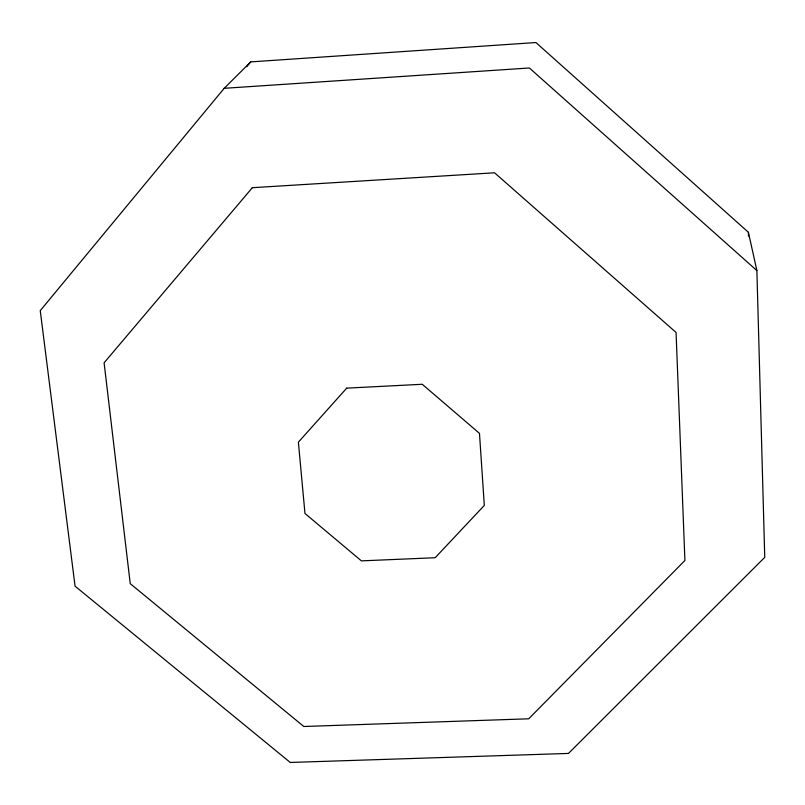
<?xml version="1.0" encoding="UTF-8"?>
<svg xmlns="http://www.w3.org/2000/svg" width="805" height="805" viewBox="0 0 805 805"><rect width="100%" height="100%" fill="white"/><g stroke="black" fill="none" stroke-linecap="round" stroke-linejoin="round"><path stroke-width="1.21" d="M224.193 88.309L40.25 310.639L75.056 586.161L290.253 762.456L568.471 753.43L764.75 557.352L756.881 270.581L748.398 232.283L535.929 42.544L250.727 61.894L224.193 88.309L529.378 67.982L756.881 270.581M246.722 66.734L250.727 61.894M748.398 232.283L748.499 236.056M252.357 187.696L104.097 362.803L130.249 583.665L303.807 726.492L528.724 718.795L684.914 560.481L676.059 332.455L494.562 172.793L252.357 187.696M346.714 388.141L298.383 442.166L304.974 513.489L361.395 560.864L435.163 557.734L484.308 505.429L479.478 433.372L422.253 384.277L346.714 388.141"/></g></svg>
